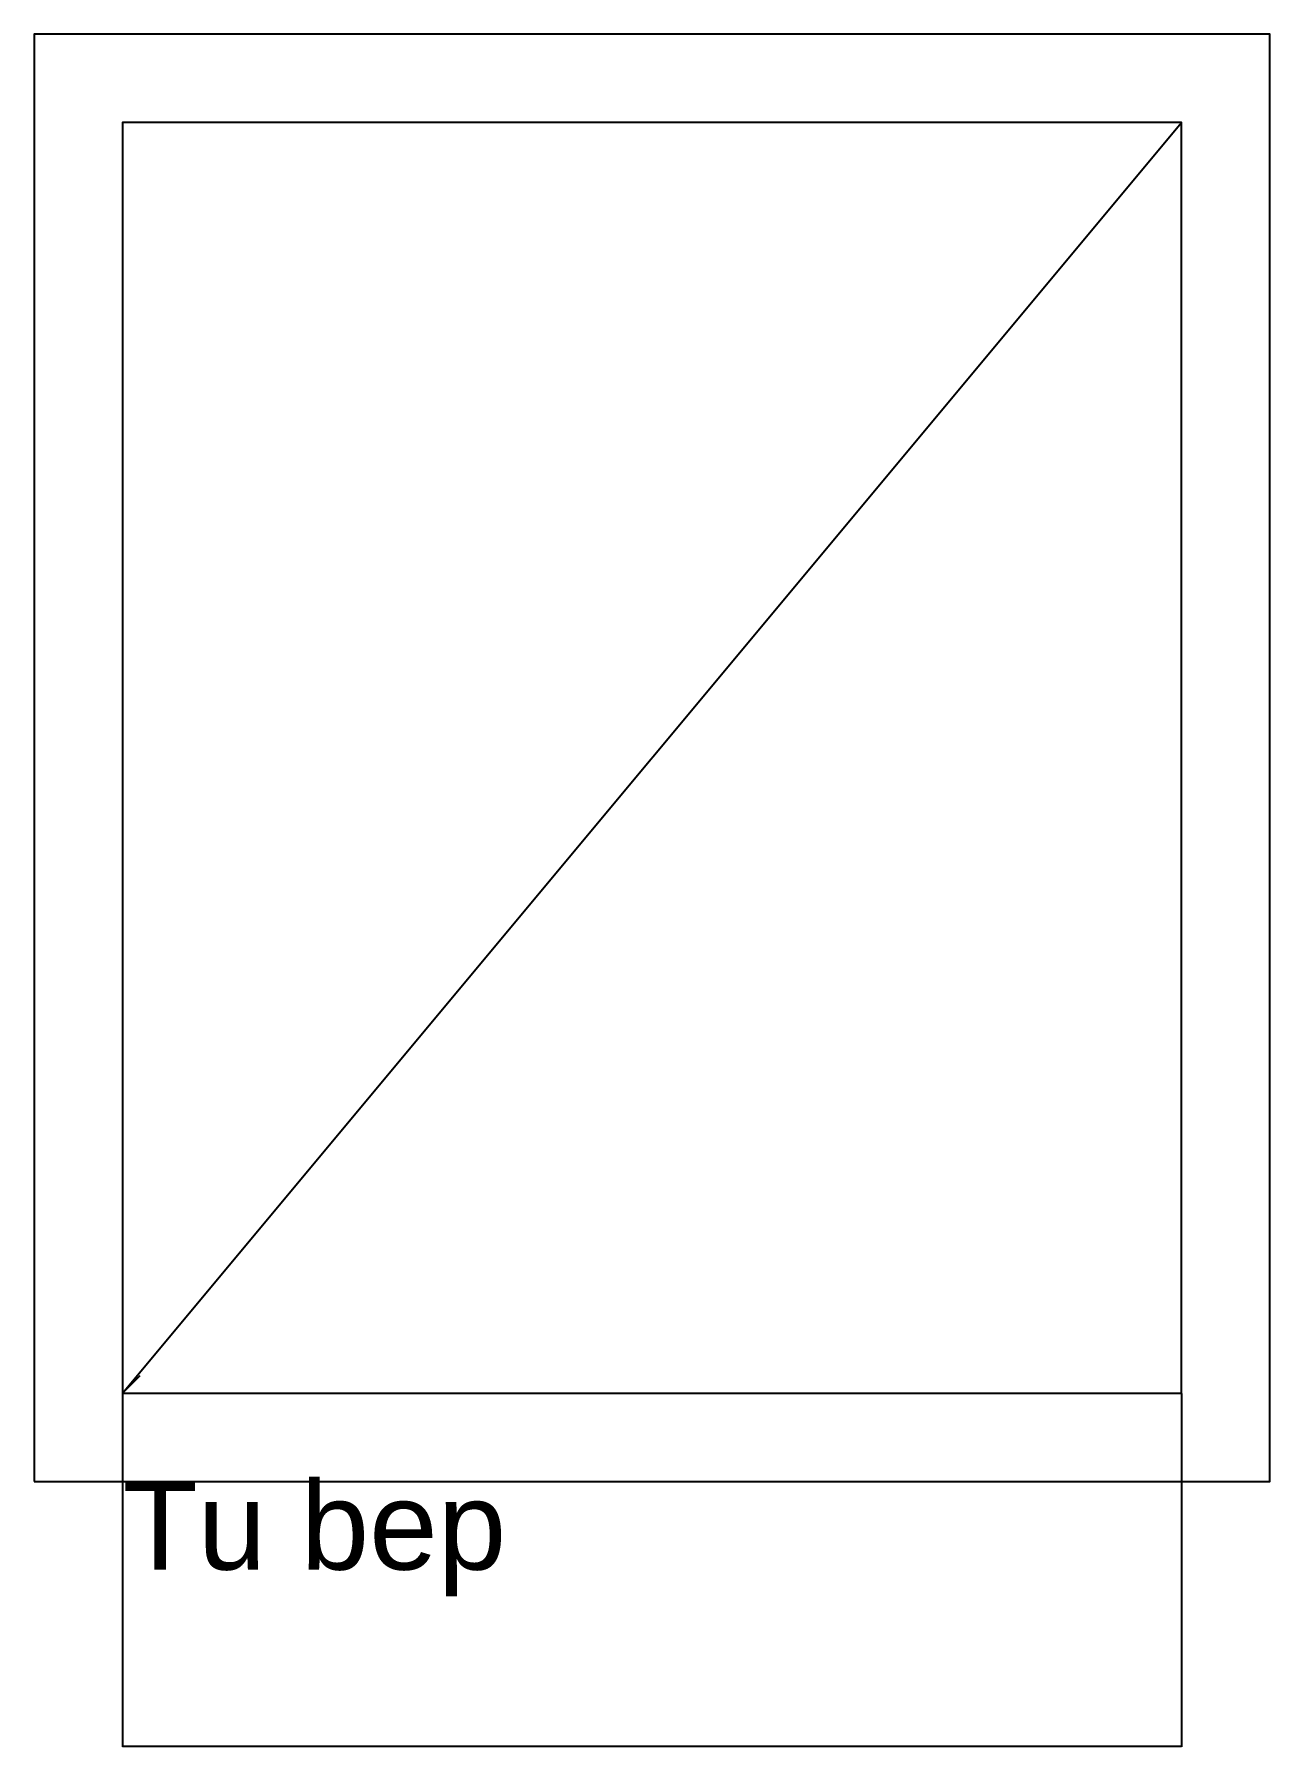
# Model space of a CAD drawing. Extents: x -50 to 650, y -200 to 770.
import ezdxf

# ---------------------------------------------------------------- set-up
doc = ezdxf.new("R2010")
doc.units = 0
for name, color, linetype in [('FN-ANNO-DIMS', 7, 'Continuous'), ('FN-ANNO-TEXT', 7, 'Continuous'), ('FN-PART-HIDD', 7, 'Continuous'), ('FN-PART-OUTL', 7, 'Continuous')]:
    doc.layers.add(name, color=color, linetype=linetype)
doc.layers.add('FN-VPRT', color=7, linetype='Continuous', plot=False)
doc.styles.add('OpenSansCondensed-Light', font='OpenSansCondensed-Light.ttf')
doc.styles.add('STD', font='arial.ttf')
doc.dimstyles.new('EZDXF', dxfattribs={"dimtxt": 0.25, "dimasz": 0.175, "dimexe": 0.375, "dimexo": 0.125, "dimgap": 0.1, "dimtad": 1, "dimlfac": 100, "dimzin": 12, "dimdsep": 46, "dimtxsty": 'OpenSansCondensed-Light', "dimblk": 'ARCHTICK', "dimcen": 2.5, "dimazin": 3, "dimtfac": 0.5, "dimtmove": 2, "dimatfit": 3})

# ---------------------------------------------------------------- blocks, each defined once
blk = doc.blocks.new('_ARCHTICK')
at = {"color": 0, "linetype": 'BYBLOCK', "const_width": 0.15}
blk.add_lwpolyline([(-0.5, -0.5), (0.5, 0.5)], dxfattribs=at)

msp = doc.modelspace()

# ---------------------------------------------------------------- linework, layer by layer
at = {"layer": 'FN-PART-HIDD'}
msp.add_line((0, 0), (600, 720), dxfattribs=at)
at = {"layer": 'FN-PART-OUTL'}
for p, q in [((0, 0, 30), (10, 10, 30)), ((0, 0), (600, 0)), ((0, 0), (600, 0)), ((5, 5), (5, 5))]:
    msp.add_line(p, q, dxfattribs=at)
msp.add_lwpolyline([(0, 0), (600, 0), (600, 720), (0, 720)], close=True, dxfattribs=at)
at = {"layer": 'FN-VPRT'}
msp.add_lwpolyline([(-50, -50), (650, -50), (650, 770), (-50, 770)], close=True, dxfattribs=at)

# ---------------------------------------------------------------- texts
at = {"layer": 'FN-ANNO-TEXT', "style": 'STD'}
msp.add_text('Tu bep', height=50, dxfattribs=at).set_placement((0, -100))

# ---------------------------------------------------------------- dimensions: what is measured, and where the dimension line sits
at = {"layer": 'FN-ANNO-DIMS'}
msp.add_linear_dim(base=(0, -200), p1=(0, 0), p2=(600, 0), dimstyle='EZDXF', dxfattribs=at).render()

doc.saveas('drawing.dxf')
